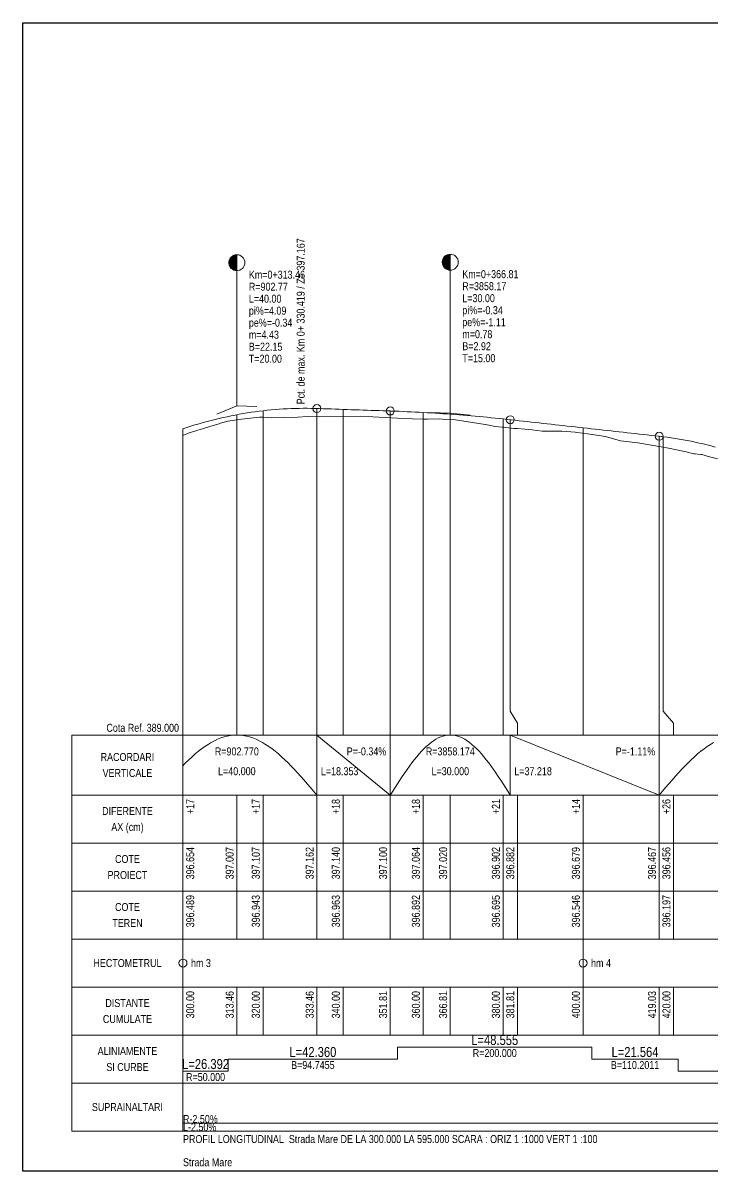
# Model space of a CAD drawing. Extents: x -600 to 1621, y -3670 to 287.
# Drawn here: x 425 to 597.2, y -2936.1 to -2649.1 of the extents above; entities that cross this region are included whole.
import ezdxf
from ezdxf.enums import TextEntityAlignment as Align

# ---------------------------------------------------------------- set-up
doc = ezdxf.new("R2010")
doc.units = 0
doc.layers.add('ARD-No Plot', color=7, linetype='Continuous', lineweight=0, plot=False)
doc.layers.add('Cartus', color=8, linetype='Continuous')
for name, color, linetype, lineweight in [('L-C. Ref', 7, 'Continuous', 0), ('L-cote-ex', 7, 'Continuous', 0), ('L-Cote-Pr', 7, 'Continuous', 0), ('L-Curbe', 7, 'Continuous', 0), ('L-Cut-Fill', 7, 'Continuous', 0), ('L-Design', 7, 'Continuous', 0), ('L-Exist', 7, 'Continuous', 0), ('L-LINES', 7, 'Continuous', 0), ('L-Min-Max', 7, 'Continuous', 0), ('L-Pante-Tran', 7, 'Continuous', 0), ('L-rac-Vert', 7, 'Continuous', 0), ('L-TEXT', 7, 'Continuous', 0)]:
    doc.layers.add(name, color=color, linetype=linetype, lineweight=lineweight)
doc.styles.add('Arial', font='arial.ttf', dxfattribs={"width": 0.8})

# ---------------------------------------------------------------- blocks, each defined once
blk = doc.blocks.new('A3_TRANSV_ALIN_TIRENA')
at = {"layer": 'Cartus'}
blk.add_lwpolyline([(0, 0), (0, 287), (345, 287), (345, 0)], close=True, dxfattribs=at)

msp = doc.modelspace()

# ---------------------------------------------------------------- linework, layer by layer
at = {"layer": 'L-Curbe'}
for p, q in [((518.65, -2908.07), (518.65, -2905.07)), ((518.65, -2905.07), (567.21, -2905.07)), ((567.21, -2905.07), (567.21, -2908.07)), ((476.29, -2911.07), (476.29, -2908.07)), ((476.29, -2908.07), (518.65, -2908.07)), ((567.21, -2908.07), (588.77, -2908.07)), ((588.77, -2908.07), (588.77, -2911.07)), ((465.01, -2911.07), (476.29, -2911.07)), ((588.77, -2911.07), (633.92, -2911.07))]:
    msp.add_line(p, q, dxfattribs=at)
at = {"layer": 'L-Design'}
msp.add_lwpolyline([(465.01, -2750.53), (466.01, -2750.2), (467.01, -2749.88), (468.01, -2749.57), (469.01, -2749.27), (470.01, -2748.98), (471.01, -2748.71), (472.01, -2748.44), (473.01, -2748.19), (474.01, -2747.94), (475.01, -2747.71), (476.01, -2747.49), (477.01, -2747.28), (478.01, -2747.08), (478.47, -2747), (479.01, -2746.9), (480.01, -2746.72), (481.01, -2746.55), (482.01, -2746.4), (483.01, -2746.26), (484.01, -2746.13), (485.01, -2746), (486.01, -2745.89), (487.01, -2745.8), (488.01, -2745.71), (489.01, -2745.63), (490.01, -2745.57), (491.01, -2745.51), (492.01, -2745.47), (493.01, -2745.44), (494.01, -2745.41), (495.01, -2745.4), (496.01, -2745.4), (497.01, -2745.42), (498.01, -2745.44), (498.47, -2745.45), (499.01, -2745.47), (500.01, -2745.51), (501.01, -2745.54), (502.01, -2745.57), (503.01, -2745.61), (504.01, -2745.64), (505.01, -2745.67), (506.01, -2745.71), (507.01, -2745.74), (508.01, -2745.78), (509.01, -2745.81), (510.01, -2745.84), (511.01, -2745.88), (512.01, -2745.91), (513.01, -2745.94), (514.01, -2745.98), (515.01, -2746.01), (516.01, -2746.05), (516.82, -2746.07), (517.01, -2746.08), (518.01, -2746.11), (519.01, -2746.15), (520.01, -2746.19), (521.01, -2746.24), (522.01, -2746.28), (523.01, -2746.33), (524.01, -2746.38), (525.01, -2746.44), (526.01, -2746.49), (527.01, -2746.55), (528.01, -2746.61), (529.01, -2746.68), (530.01, -2746.74), (531.01, -2746.81), (531.82, -2746.87), (532.01, -2746.88), (533.01, -2746.96), (534.01, -2747.03), (535.01, -2747.11), (536.01, -2747.2), (537.01, -2747.28), (538.01, -2747.37), (539.01, -2747.46), (540.01, -2747.55), (541.01, -2747.65), (542.01, -2747.74), (543.01, -2747.84), (544.01, -2747.95), (545.01, -2748.05), (546.01, -2748.16), (546.82, -2748.25), (547.01, -2748.27), (548.01, -2748.38), (549.01, -2748.49), (550.01, -2748.6), (551.01, -2748.72), (552.01, -2748.83), (553.01, -2748.94), (554.01, -2749.05), (555.01, -2749.16), (556.01, -2749.27), (557.01, -2749.38), (558.01, -2749.5), (559.01, -2749.61), (560.01, -2749.72), (561.01, -2749.83), (562.01, -2749.94), (563.01, -2750.05), (564.01, -2750.16), (565.01, -2750.28), (566.01, -2750.39), (567.01, -2750.5), (568.01, -2750.61), (569.01, -2750.72), (570.01, -2750.83), (571.01, -2750.94), (572.01, -2751.06), (573.01, -2751.17), (574.01, -2751.28), (575.01, -2751.39), (576.01, -2751.5), (577.01, -2751.61), (578.01, -2751.72), (579.01, -2751.84), (580.01, -2751.95), (581.01, -2752.06), (582.01, -2752.17), (583.01, -2752.28), (584.01, -2752.39), (584.04, -2752.4), (585.01, -2752.51), (586.01, -2752.64), (587.01, -2752.78), (588.01, -2752.93), (589.01, -2753.09), (590.01, -2753.27), (591.01, -2753.45), (592.01, -2753.65), (593.01, -2753.86), (594.01, -2754.08), (595.01, -2754.31), (596.01, -2754.56), (597.01, -2754.81), (598.01, -2755.08)], dxfattribs=at)
at = {"layer": 'L-Exist'}
for p, q in [((472.52, -2749.71), (474.06, -2749.26)), ((474.06, -2749.26), (474.41, -2749.15)), ((474.41, -2749.15), (476.2, -2748.61)), ((476.2, -2748.61), (476.29, -2748.59)), ((476.29, -2748.59), (478.85, -2748.18)), ((478.85, -2748.18), (484.11, -2747.6)), ((484.11, -2747.6), (485.01, -2747.64)), ((485.01, -2747.64), (487.2, -2747.75)), ((487.2, -2747.75), (493.72, -2747.63)), ((493.72, -2747.63), (496.16, -2747.48)), ((496.16, -2747.48), (499.24, -2747.53)), ((499.24, -2747.53), (505.01, -2747.44)), ((505.01, -2747.44), (509.4, -2747.38)), ((509.4, -2747.38), (518.65, -2747.84)), ((518.65, -2747.84), (522.39, -2748.03)), ((522.39, -2748.03), (525.01, -2748.15)), ((525.01, -2748.15), (525.2, -2748.15)), ((525.2, -2748.15), (526.12, -2748.12)), ((526.12, -2748.12), (529.04, -2748.04)), ((529.04, -2748.04), (529.86, -2748.08)), ((529.86, -2748.08), (532.58, -2748.22)), ((532.58, -2748.22), (533.59, -2748.37)), ((533.59, -2748.37), (537.33, -2748.94)), ((537.33, -2748.94), (540.57, -2749.42)), ((540.57, -2749.42), (541.06, -2749.52)), ((465.01, -2752.18), (466.54, -2751.57)), ((466.54, -2751.57), (466.87, -2751.46)), ((466.87, -2751.46), (468.75, -2750.86)), ((468.75, -2750.86), (469.92, -2750.51)), ((469.92, -2750.51), (470.64, -2750.28)), ((470.64, -2750.28), (472.52, -2749.71)), ((541.06, -2749.52), (543.07, -2749.91)), ((543.07, -2749.91), (544.8, -2750.1)), ((544.8, -2750.1), (545.01, -2750.12)), ((545.01, -2750.12), (547.72, -2750.42)), ((547.72, -2750.42), (548.53, -2750.48)), ((548.53, -2750.48), (550.44, -2750.61)), ((550.44, -2750.61), (552.27, -2750.81)), ((552.27, -2750.81), (554.76, -2751.08)), ((554.76, -2751.08), (556, -2751.09)), ((556, -2751.09), (559.45, -2751.12)), ((559.45, -2751.12), (559.74, -2751.14)), ((559.74, -2751.14), (563.01, -2751.35)), ((563.01, -2751.35), (563.47, -2751.41)), ((563.47, -2751.41), (564.89, -2751.59)), ((564.89, -2751.59), (565.01, -2751.61)), ((565.01, -2751.61), (567.21, -2751.92)), ((567.21, -2751.92), (567.28, -2751.93)), ((567.28, -2751.93), (570.6, -2752.47)), ((570.6, -2752.47), (574.37, -2753.49)), ((574.37, -2753.49), (578.73, -2754.02)), ((578.73, -2754.02), (585.01, -2755.1)), ((585.01, -2755.1), (585.97, -2755.27)), ((585.97, -2755.27), (588.77, -2755.87)), ((588.77, -2755.87), (590.74, -2756.3)), ((590.74, -2756.3), (592.7, -2756.74)), ((592.7, -2756.74), (593.03, -2756.82)), ((593.03, -2756.82), (594.45, -2756.92)), ((594.45, -2756.92), (594.66, -2756.98)), ((594.66, -2756.98), (596.62, -2757.49)), ((596.62, -2757.49), (598.59, -2758.02))]:
    msp.add_line(p, q, dxfattribs=at)
at = {"layer": 'L-LINES'}
for p, q in [((485.01, -2827.07), (485.01, -2746)), ((498.47, -2827.07), (498.47, -2745.45)), ((505.01, -2827.07), (505.01, -2745.67)), ((516.82, -2827.07), (516.82, -2746.07)), ((525.01, -2827.07), (525.01, -2746.44)), ((478.47, -2827.07), (478.47, -2747)), ((531.82, -2827.07), (531.82, -2746.87)), ((545.01, -2827.07), (545.01, -2748.05)), ((546.82, -2821.07), (546.82, -2748.25)), ((465.01, -2827.07), (465.01, -2750.53)), ((565.01, -2827.07), (565.01, -2750.28)), ((584.04, -2827.07), (584.04, -2752.4)), ((585.01, -2821.07), (585.01, -2752.51)), ((548.61, -2824.07), (546.82, -2821.07)), ((587.64, -2824.07), (585.01, -2821.07)), ((548.61, -2827.07), (548.61, -2824.07)), ((587.64, -2827.07), (587.64, -2824.07)), ((437.25, -2842.07), (437.25, -2827.07)), ((437.25, -2827.07), (465.01, -2827.07)), ((465.01, -2827.07), (760.01, -2827.07)), ((465.01, -2842.07), (465.01, -2827.07)), ((437.25, -2854.07), (437.25, -2842.07)), ((437.25, -2842.07), (465.01, -2842.07)), ((465.01, -2842.07), (437.25, -2842.07)), ((465.01, -2842.07), (760.01, -2842.07)), ((465.01, -2854.07), (465.01, -2842.07)), ((465.01, -2842.07), (760.01, -2842.07)), ((465.01, -2854.07), (465.01, -2842.07)), ((478.47, -2854.07), (478.47, -2842.07)), ((485.01, -2854.07), (485.01, -2842.07)), ((498.47, -2854.07), (498.47, -2842.07)), ((505.01, -2854.07), (505.01, -2842.07)), ((516.82, -2854.07), (516.82, -2842.07)), ((525.01, -2854.07), (525.01, -2842.07)), ((531.82, -2854.07), (531.82, -2842.07)), ((545.01, -2854.07), (545.01, -2842.07)), ((548.61, -2854.07), (548.61, -2842.07)), ((565.01, -2854.07), (565.01, -2842.07)), ((584.04, -2854.07), (584.04, -2842.07)), ((587.64, -2854.07), (587.64, -2842.07)), ((437.25, -2866.07), (437.25, -2854.07)), ((437.25, -2854.07), (465.01, -2854.07)), ((465.01, -2854.07), (437.25, -2854.07)), ((465.01, -2854.07), (760.01, -2854.07)), ((465.01, -2854.07), (760.01, -2854.07)), ((465.01, -2866.07), (465.01, -2854.07)), ((478.47, -2866.07), (478.47, -2854.07)), ((485.01, -2866.07), (485.01, -2854.07)), ((498.47, -2866.07), (498.47, -2854.07)), ((505.01, -2866.07), (505.01, -2854.07)), ((516.82, -2866.07), (516.82, -2854.07)), ((525.01, -2866.07), (525.01, -2854.07)), ((531.82, -2866.07), (531.82, -2854.07)), ((545.01, -2866.07), (545.01, -2854.07)), ((548.61, -2866.07), (548.61, -2854.07)), ((565.01, -2866.07), (565.01, -2854.07)), ((584.04, -2866.07), (584.04, -2854.07)), ((587.64, -2866.07), (587.64, -2854.07)), ((437.25, -2878.07), (437.25, -2866.07)), ((437.25, -2866.07), (465.01, -2866.07)), ((465.01, -2866.07), (437.25, -2866.07)), ((465.01, -2866.07), (760.01, -2866.07)), ((465.01, -2866.07), (760.01, -2866.07)), ((465.01, -2878.07), (465.01, -2866.07)), ((478.47, -2878.07), (478.47, -2866.07)), ((485.01, -2878.07), (485.01, -2866.07)), ((498.47, -2878.07), (498.47, -2866.07)), ((505.01, -2878.07), (505.01, -2866.07)), ((516.82, -2878.07), (516.82, -2866.07)), ((525.01, -2878.07), (525.01, -2866.07)), ((531.82, -2878.07), (531.82, -2866.07)), ((545.01, -2878.07), (545.01, -2866.07)), ((548.61, -2878.07), (548.61, -2866.07)), ((565.01, -2878.07), (565.01, -2866.07)), ((584.04, -2878.07), (584.04, -2866.07)), ((587.64, -2878.07), (587.64, -2866.07)), ((437.25, -2890.07), (437.25, -2878.07)), ((437.25, -2878.07), (465.01, -2878.07)), ((465.01, -2878.07), (437.25, -2878.07)), ((465.01, -2878.07), (760.01, -2878.07)), ((465.01, -2890.07), (465.01, -2878.07)), ((465.01, -2890.07), (465.01, -2878.07)), ((465.01, -2878.07), (760.01, -2878.07)), ((565.01, -2890.07), (565.01, -2878.07)), ((437.25, -2902.07), (437.25, -2890.07)), ((437.25, -2890.07), (465.01, -2890.07)), ((465.01, -2890.07), (437.25, -2890.07)), ((465.01, -2890.07), (760.01, -2890.07)), ((465.01, -2890.07), (760.01, -2890.07)), ((465.01, -2902.07), (465.01, -2890.07)), ((478.47, -2902.07), (478.47, -2890.07)), ((485.01, -2902.07), (485.01, -2890.07)), ((498.47, -2902.07), (498.47, -2890.07)), ((505.01, -2902.07), (505.01, -2890.07)), ((516.82, -2902.07), (516.82, -2890.07)), ((525.01, -2902.07), (525.01, -2890.07)), ((531.82, -2902.07), (531.82, -2890.07)), ((545.01, -2902.07), (545.01, -2890.07)), ((548.61, -2902.07), (548.61, -2890.07)), ((565.01, -2902.07), (565.01, -2890.07)), ((584.04, -2902.07), (584.04, -2890.07)), ((587.64, -2902.07), (587.64, -2890.07)), ((437.25, -2914.07), (437.25, -2902.07)), ((437.25, -2902.07), (465.01, -2902.07)), ((465.01, -2902.07), (437.25, -2902.07)), ((465.01, -2902.07), (760.01, -2902.07)), ((465.01, -2914.07), (465.01, -2902.07)), ((465.01, -2902.07), (760.01, -2902.07)), ((437.25, -2926.07), (437.25, -2914.07)), ((437.25, -2914.07), (465.01, -2914.07)), ((465.01, -2914.07), (437.25, -2914.07)), ((465.01, -2914.07), (760.01, -2914.07)), ((465.01, -2926.07), (465.01, -2914.07)), ((465.01, -2914.07), (760.01, -2914.07)), ((465.01, -2926.07), (437.25, -2926.07)), ((465.01, -2926.07), (760.01, -2926.07))]:
    msp.add_line(p, q, dxfattribs=at)
for centre in [(465.01, -2884.07), (565.01, -2884.07)]:
    msp.add_circle(centre, 1, dxfattribs=at)
at = {"layer": 'L-Pante-Tran'}
for p, q in [((465.01, -2924.07), (485.01, -2924.07)), ((465.01, -2924.07), (485.01, -2924.07)), ((485.01, -2924.07), (505.01, -2924.07)), ((485.01, -2924.07), (505.01, -2924.07)), ((505.01, -2924.07), (525.01, -2924.07)), ((505.01, -2924.07), (525.01, -2924.07)), ((525.01, -2924.07), (545.01, -2924.07)), ((525.01, -2924.07), (545.01, -2924.07)), ((545.01, -2924.07), (565.01, -2924.07)), ((545.01, -2924.07), (565.01, -2924.07)), ((565.01, -2924.07), (585.01, -2924.07)), ((565.01, -2924.07), (585.01, -2924.07)), ((585.01, -2924.07), (605.01, -2924.07)), ((585.01, -2924.07), (605.01, -2924.07))]:
    msp.add_line(p, q, dxfattribs=at)
at = {"layer": 'L-rac-Vert'}
for p, q in [((476.47, -2708.92), (476.47, -2709.07)), ((476.48, -2708.76), (476.48, -2709.23)), ((476.48, -2708.84), (476.48, -2709.15)), ((476.5, -2708.68), (476.5, -2709.31)), ((476.51, -2708.61), (476.51, -2709.39)), ((476.53, -2708.53), (476.53, -2709.46)), ((476.55, -2708.45), (476.55, -2709.54)), ((476.57, -2708.38), (476.57, -2709.61)), ((476.59, -2708.3), (476.59, -2709.69)), ((476.62, -2708.23), (476.62, -2709.76)), ((476.65, -2708.16), (476.65, -2709.83)), ((476.69, -2708.09), (476.69, -2709.9)), ((476.73, -2708.02), (476.73, -2709.97)), ((476.77, -2707.95), (476.77, -2710.04)), ((476.81, -2707.88), (476.81, -2710.11)), ((476.85, -2707.82), (476.85, -2710.17)), ((476.9, -2707.76), (476.9, -2710.23)), ((476.95, -2707.7), (476.95, -2710.29)), ((477, -2707.64), (477, -2710.35)), ((477.06, -2707.58), (477.06, -2710.41)), ((477.11, -2707.53), (477.11, -2710.46)), ((477.17, -2707.48), (477.17, -2710.52)), ((477.23, -2707.43), (477.23, -2710.57)), ((477.29, -2707.38), (477.29, -2710.61)), ((477.36, -2707.33), (477.36, -2710.66)), ((477.43, -2707.29), (477.43, -2710.7)), ((477.49, -2707.25), (477.49, -2710.74)), ((477.56, -2707.21), (477.56, -2710.78)), ((477.63, -2707.18), (477.63, -2710.81)), ((477.71, -2707.15), (477.71, -2710.84)), ((477.78, -2707.12), (477.78, -2710.87)), ((477.85, -2707.09), (477.85, -2710.9)), ((477.93, -2707.07), (477.93, -2710.92)), ((478, -2707.05), (478, -2710.94)), ((478.08, -2707.03), (478.08, -2710.96)), ((478.16, -2707.02), (478.16, -2710.97)), ((478.24, -2707.01), (478.24, -2710.98)), ((478.31, -2707), (478.31, -2710.99)), ((478.39, -2707), (478.39, -2710.99)), ((478.47, -2744.78), (478.47, -2707)), ((529.83, -2708.71), (529.83, -2709.03)), ((529.83, -2708.79), (529.83, -2708.95)), ((529.84, -2708.63), (529.84, -2709.1)), ((529.85, -2708.56), (529.85, -2709.18)), ((529.86, -2708.48), (529.86, -2709.26)), ((529.88, -2708.4), (529.88, -2709.34)), ((529.9, -2708.33), (529.9, -2709.41)), ((529.92, -2708.25), (529.92, -2709.49)), ((529.95, -2708.18), (529.95, -2709.56)), ((529.98, -2708.1), (529.98, -2709.63)), ((530.01, -2708.03), (530.01, -2709.71)), ((530.04, -2707.96), (530.04, -2709.78)), ((530.08, -2707.89), (530.08, -2709.85)), ((530.12, -2707.82), (530.12, -2709.91)), ((530.16, -2707.76), (530.16, -2709.98)), ((530.21, -2707.69), (530.21, -2710.04)), ((530.25, -2707.63), (530.25, -2710.11)), ((530.3, -2707.57), (530.3, -2710.17)), ((530.35, -2707.51), (530.35, -2710.23)), ((530.41, -2707.46), (530.41, -2710.28)), ((530.47, -2707.4), (530.47, -2710.34)), ((530.52, -2707.35), (530.52, -2710.39)), ((530.59, -2707.3), (530.59, -2710.44)), ((530.65, -2707.25), (530.65, -2710.49)), ((530.71, -2707.21), (530.71, -2710.53)), ((530.78, -2707.16), (530.78, -2710.57)), ((530.85, -2707.12), (530.85, -2710.61)), ((530.92, -2707.09), (530.92, -2710.65)), ((530.99, -2707.05), (530.99, -2710.69)), ((531.06, -2707.02), (531.06, -2710.72)), ((531.13, -2706.99), (531.13, -2710.75)), ((531.21, -2706.97), (531.21, -2710.77)), ((531.28, -2706.94), (531.28, -2710.79)), ((531.36, -2706.92), (531.36, -2710.81)), ((531.43, -2706.91), (531.43, -2710.83)), ((531.51, -2706.89), (531.51, -2710.84)), ((531.59, -2706.88), (531.59, -2710.86)), ((531.67, -2706.88), (531.67, -2710.86)), ((531.75, -2706.87), (531.75, -2710.87)), ((531.82, -2746.58), (531.82, -2706.87)), ((473.47, -2746.83), (478.47, -2744.78)), ((478.47, -2744.78), (483.47, -2744.95)), ((526.82, -2746.41), (531.82, -2746.58)), ((531.82, -2746.58), (536.82, -2747.13)), ((471.27, -2829.41), (470.47, -2829.93)), ((472.07, -2828.93), (471.27, -2829.41)), ((472.87, -2828.5), (472.07, -2828.93)), ((473.67, -2828.12), (472.87, -2828.5)), ((474.47, -2827.8), (473.67, -2828.12)), ((475.27, -2827.54), (474.47, -2827.8)), ((476.07, -2827.34), (475.27, -2827.54)), ((476.87, -2827.19), (476.07, -2827.34)), ((477.67, -2827.1), (476.87, -2827.19)), ((478.47, -2827.07), (477.67, -2827.1)), ((479.27, -2827.1), (478.47, -2827.07)), ((480.07, -2827.19), (479.27, -2827.1)), ((480.87, -2827.34), (480.07, -2827.19)), ((481.67, -2827.54), (480.87, -2827.34)), ((482.47, -2827.8), (481.67, -2827.54)), ((483.27, -2828.12), (482.47, -2827.8)), ((484.07, -2828.5), (483.27, -2828.12)), ((484.87, -2828.93), (484.07, -2828.5)), ((485.67, -2829.41), (484.87, -2828.93)), ((486.47, -2829.93), (485.67, -2829.41)), ((498.47, -2842.07), (498.47, -2827.07)), ((498.47, -2827.07), (516.82, -2842.07)), ((516.82, -2842.07), (516.82, -2827.07)), ((526.42, -2829.41), (525.82, -2829.93)), ((527.02, -2828.93), (526.42, -2829.41)), ((527.62, -2828.5), (527.02, -2828.93)), ((528.22, -2828.12), (527.62, -2828.5)), ((528.82, -2827.8), (528.22, -2828.12)), ((529.42, -2827.54), (528.82, -2827.8)), ((530.02, -2827.34), (529.42, -2827.54)), ((530.62, -2827.19), (530.02, -2827.34)), ((531.22, -2827.1), (530.62, -2827.19)), ((531.82, -2827.07), (531.22, -2827.1)), ((532.42, -2827.1), (531.82, -2827.07)), ((533.02, -2827.19), (532.42, -2827.1)), ((533.62, -2827.34), (533.02, -2827.19)), ((534.22, -2827.54), (533.62, -2827.34)), ((534.82, -2827.8), (534.22, -2827.54)), ((535.42, -2828.12), (534.82, -2827.8)), ((536.02, -2828.5), (535.42, -2828.12)), ((536.62, -2828.93), (536.02, -2828.5)), ((537.22, -2829.41), (536.62, -2828.93)), ((537.82, -2829.93), (537.22, -2829.41)), ((546.82, -2842.07), (546.82, -2827.07)), ((546.82, -2827.07), (584.04, -2842.07)), ((584.04, -2842.07), (584.04, -2827.07)), ((596.84, -2829.41), (596.04, -2829.93)), ((597.64, -2828.93), (596.84, -2829.41)), ((467.27, -2832.51), (466.47, -2833.25)), ((468.07, -2831.8), (467.27, -2832.51)), ((468.87, -2831.14), (468.07, -2831.8)), ((469.67, -2830.51), (468.87, -2831.14)), ((470.47, -2829.93), (469.67, -2830.51)), ((487.27, -2830.51), (486.47, -2829.93)), ((488.07, -2831.14), (487.27, -2830.51)), ((488.87, -2831.8), (488.07, -2831.14)), ((489.67, -2832.51), (488.87, -2831.8)), ((490.47, -2833.25), (489.67, -2832.51)), ((523.42, -2832.51), (522.82, -2833.25)), ((524.02, -2831.8), (523.42, -2832.51)), ((524.62, -2831.14), (524.02, -2831.8)), ((525.22, -2830.51), (524.62, -2831.14)), ((525.82, -2829.93), (525.22, -2830.51)), ((538.42, -2830.51), (537.82, -2829.93)), ((539.02, -2831.14), (538.42, -2830.51)), ((539.62, -2831.8), (539.02, -2831.14)), ((540.22, -2832.51), (539.62, -2831.8)), ((540.82, -2833.25), (540.22, -2832.51)), ((592.84, -2832.51), (592.04, -2833.25)), ((593.64, -2831.8), (592.84, -2832.51)), ((594.44, -2831.14), (593.64, -2831.8)), ((595.24, -2830.51), (594.44, -2831.14)), ((596.04, -2829.93), (595.24, -2830.51)), ((465.67, -2834.03), (464.87, -2834.84)), ((466.47, -2833.25), (465.67, -2834.03)), ((491.27, -2834.03), (490.47, -2833.25)), ((492.07, -2834.84), (491.27, -2834.03)), ((492.87, -2835.68), (492.07, -2834.84)), ((521.62, -2834.84), (521.02, -2835.68)), ((522.22, -2834.03), (521.62, -2834.84)), ((522.82, -2833.25), (522.22, -2834.03)), ((541.42, -2834.03), (540.82, -2833.25)), ((542.02, -2834.84), (541.42, -2834.03)), ((542.62, -2835.68), (542.02, -2834.84)), ((590.44, -2834.84), (589.64, -2835.68)), ((591.24, -2834.03), (590.44, -2834.84)), ((592.04, -2833.25), (591.24, -2834.03)), ((493.67, -2836.55), (492.87, -2835.68)), ((494.47, -2837.43), (493.67, -2836.55)), ((495.27, -2838.34), (494.47, -2837.43)), ((496.07, -2839.26), (495.27, -2838.34)), ((519.22, -2838.34), (518.62, -2839.26)), ((519.82, -2837.43), (519.22, -2838.34)), ((520.42, -2836.55), (519.82, -2837.43)), ((521.02, -2835.68), (520.42, -2836.55)), ((543.22, -2836.55), (542.62, -2835.68)), ((543.82, -2837.43), (543.22, -2836.55)), ((544.42, -2838.34), (543.82, -2837.43)), ((545.02, -2839.26), (544.42, -2838.34)), ((587.24, -2838.34), (586.44, -2839.26)), ((588.04, -2837.43), (587.24, -2838.34)), ((588.84, -2836.55), (588.04, -2837.43)), ((589.64, -2835.68), (588.84, -2836.55)), ((496.87, -2840.19), (496.07, -2839.26)), ((497.67, -2841.13), (496.87, -2840.19)), ((498.47, -2842.07), (497.67, -2841.13)), ((517.42, -2841.13), (516.82, -2842.07)), ((518.02, -2840.19), (517.42, -2841.13)), ((518.62, -2839.26), (518.02, -2840.19)), ((545.62, -2840.19), (545.02, -2839.26)), ((546.22, -2841.13), (545.62, -2840.19)), ((546.82, -2842.07), (546.22, -2841.13)), ((584.84, -2841.13), (584.04, -2842.07)), ((585.64, -2840.19), (584.84, -2841.13)), ((586.44, -2839.26), (585.64, -2840.19))]:
    msp.add_line(p, q, dxfattribs=at)
for centre, radius in [((478.47, -2709), 2), ((531.82, -2708.87), 2), ((498.47, -2745.45), 1), ((516.82, -2746.07), 1), ((546.82, -2748.25), 1), ((584.04, -2752.4), 1)]:
    msp.add_circle(centre, radius, dxfattribs=at)

# ---------------------------------------------------------------- block references
at = {"layer": 'L-LINES'}
msp.add_blockref('A3_TRANSV_ALIN_TIRENA', (425.01, -2936.07), dxfattribs=at)

# ---------------------------------------------------------------- texts
at = {"layer": 'ARD-No Plot', "style": 'Arial', "width": 0.8}
msp.add_text('Strada Mare', height=2, dxfattribs=at).set_placement((465.01, -2934.87))
at = {"layer": 'L-C. Ref', "style": 'Arial', "width": 0.8}
msp.add_text('Cota Ref. 389.000', height=2, dxfattribs=at).set_placement((464.01, -2826.27), align=Align.RIGHT)
at = {"layer": 'L-cote-ex', "style": 'Arial', "width": 0.8}
for s, p in [('396.489', (467.81, -2867.07)), ('396.943', (484.21, -2867.07)), ('396.963', (504.21, -2867.07)), ('396.892', (524.21, -2867.07)), ('396.695', (544.21, -2867.07)), ('396.546', (564.21, -2867.07)), ('396.197', (586.84, -2867.07))]:
    msp.add_text(s, height=2, rotation=90, dxfattribs=at).set_placement(p, align=Align.RIGHT)
at = {"layer": 'L-Cote-Pr', "style": 'Arial', "width": 0.8}
for s, p in [('396.654', (467.81, -2855.07)), ('397.007', (477.67, -2855.07)), ('397.107', (484.21, -2855.07)), ('397.162', (497.67, -2855.07)), ('397.140', (504.21, -2855.07)), ('397.100', (516.02, -2855.07)), ('397.064', (524.21, -2855.07)), ('397.020', (531.02, -2855.07)), ('396.902', (544.21, -2855.07)), ('396.882', (547.81, -2855.07)), ('396.679', (564.21, -2855.07)), ('396.467', (583.24, -2855.07)), ('396.456', (586.84, -2855.07))]:
    msp.add_text(s, height=2, rotation=90, dxfattribs=at).set_placement(p, align=Align.RIGHT)
for s, p in [('COTE', (451.13, -2859.07)), ('PROIECT', (451.13, -2863.07))]:
    msp.add_text(s, height=2, dxfattribs=at).set_placement(p, align=Align.CENTER)
at = {"layer": 'L-Cut-Fill', "style": 'Arial', "width": 0.8}
for s, p in [('+17', (467.81, -2843.07)), ('+17', (484.21, -2843.07)), ('+18', (504.21, -2843.07)), ('+18', (524.21, -2843.07)), ('+21', (544.21, -2843.07)), ('+14', (564.21, -2843.07)), ('+26', (586.84, -2843.07))]:
    msp.add_text(s, height=2, rotation=90, dxfattribs=at).set_placement(p, align=Align.RIGHT)
for s, p in [('DIFERENTE', (451.13, -2847.07)), ('AX (cm)', (451.13, -2851.07))]:
    msp.add_text(s, height=2, dxfattribs=at).set_placement(p, align=Align.CENTER)
at = {"layer": 'L-Min-Max', "style": 'Arial', "width": 0.8}
msp.add_text('Pct. de max. Km 0+ 330.419 / Z= 397.167', height=2, rotation=90, dxfattribs=at).set_placement((495.43, -2744.4))
at = {"layer": 'L-rac-Vert', "style": 'Arial', "width": 0.8}
for s, p in [('Km=0+313.46', (481.47, -2713)), ('Km=0+366.81', (534.82, -2712.87)), ('R=902.77', (481.47, -2716)), ('R=3858.17', (534.82, -2715.87)), ('L=40.00', (481.47, -2719)), ('L=30.00', (534.82, -2718.87)), ('pi%=4.09', (481.47, -2722)), ('pi%=-0.34', (534.82, -2721.87)), ('pe%=-0.34', (481.47, -2725)), ('pe%=-1.11', (534.82, -2724.87)), ('m=4.43', (481.47, -2728)), ('m=0.78', (534.82, -2727.87)), ('B=22.15', (481.47, -2731)), ('B=2.92', (534.82, -2730.87)), ('T=20.00', (481.47, -2734)), ('T=15.00', (534.82, -2733.87)), ('L=18.353', (499.47, -2837.12)), ('L=37.218', (547.82, -2837.12))]:
    msp.add_text(s, height=2, dxfattribs=at).set_placement(p)
for s, p in [('RACORDARI', (451.13, -2833.57)), ('R=902.770', (478.47, -2832.17)), ('R=3858.174', (531.82, -2832.17)), ('VERTICALE', (451.13, -2837.57)), ('L=40.000', (478.47, -2837.12)), ('L=30.000', (531.82, -2837.12))]:
    msp.add_text(s, height=2, dxfattribs=at).set_placement(p, align=Align.CENTER)
for s, p in [('P=-0.34%', (515.82, -2832.17)), ('P=-1.11%', (583.04, -2832.17))]:
    msp.add_text(s, height=2, dxfattribs=at).set_placement(p, align=Align.RIGHT)
at = {"layer": 'L-TEXT', "style": 'Arial', "width": 0.8}
for s, p in [('COTE', (451.13, -2871.07)), ('TEREN', (451.13, -2875.07)), ('HECTOMETRUL', (451.13, -2885.07)), ('DISTANTE', (451.13, -2895.07)), ('CUMULATE', (451.13, -2899.07)), ('ALINIAMENTE', (451.13, -2907.07)), ('SI CURBE', (451.13, -2911.07)), ('SUPRAINALTARI', (451.13, -2921.07))]:
    msp.add_text(s, height=2, dxfattribs=at).set_placement(p, align=Align.CENTER)
for s, p in [('hm 3', (467.01, -2885.07)), ('hm 4', (567.01, -2885.07)), ('R-2.50%', (465.01, -2924.07)), ('L-2.50%', (465.01, -2926.07)), ('PROFIL LONGITUDINAL  Strada Mare DE LA 300.000 LA 595.000 SCARA : ORIZ 1 :1000 VERT 1 :100', (465.01, -2929.07))]:
    msp.add_text(s, height=2, dxfattribs=at).set_placement(p)
for s, p in [('300.00', (467.81, -2891.07)), ('313.46', (477.67, -2891.07)), ('320.00', (484.21, -2891.07)), ('333.46', (497.67, -2891.07)), ('340.00', (504.21, -2891.07)), ('351.81', (516.02, -2891.07)), ('360.00', (524.21, -2891.07)), ('366.81', (531.02, -2891.07)), ('380.00', (544.21, -2891.07)), ('381.81', (547.81, -2891.07)), ('400.00', (564.21, -2891.07)), ('419.03', (583.24, -2891.07)), ('420.00', (586.84, -2891.07))]:
    msp.add_text(s, height=2, rotation=90, dxfattribs=at).set_placement(p, align=Align.RIGHT)
for s, height, p in [('L=48.555', 2.5, (542.93, -2904.57)), ('L=42.360', 2.5, (497.47, -2907.57)), ('R=200.000', 2, (542.93, -2907.57)), ('L=21.564', 2.5, (577.99, -2907.57)), ('L=26.392', 2.5, (470.65, -2910.57)), ('B=94.7455', 2, (497.47, -2910.57)), ('B=110.2011', 2, (577.99, -2910.57)), ('R=50.000', 2, (470.65, -2913.57))]:
    msp.add_text(s, height=height, rotation=0, dxfattribs=at).set_placement(p, align=Align.CENTER)

doc.saveas('drawing.dxf')
